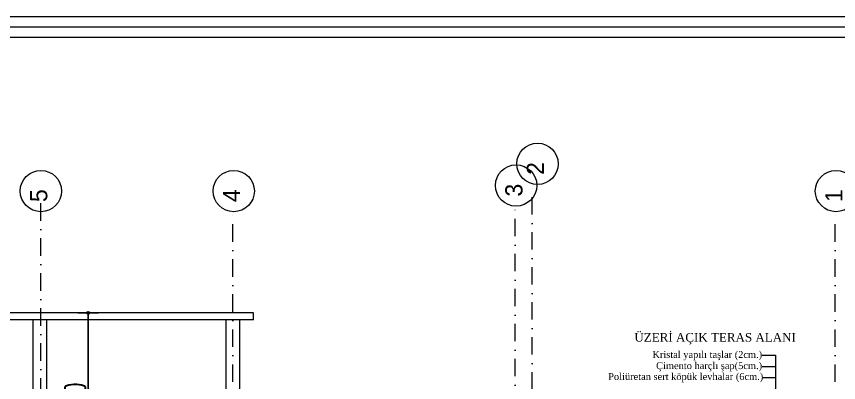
# Model space of a CAD drawing. Header units: millimetres. Extents: x -16104 to 67872, y -88009 to 12107.
# Drawn here: x 44321 to 45514, y -5485 to -4952 of the extents above; entities that cross this region are included whole.
import ezdxf

# ---------------------------------------------------------------- set-up
doc = ezdxf.new("R2010")
doc.units = ezdxf.units.MM
doc.linetypes.add('DASHDOTX2', pattern=[50.8, 25.4, -12.7, 0, -12.7])
doc.layers.get('0').update_dxf_attribs({"color": 241})
doc.layers.add('c05', color=32, linetype='Continuous', lineweight=13)
doc.layers.add('TARAMA', color=8, linetype='Continuous', lineweight=15)
doc.styles.add('DIM', font='Txttw.shx', dxfattribs={"width": 0.6})
doc.styles.add('ÖLÇÜ', font='times.ttf', dxfattribs={"height": 15})
doc.dimstyles.new('50', dxfattribs={"dimscale": 0, "dimtxt": 30, "dimasz": 1, "dimexe": 0, "dimexo": 2, "dimgap": 4, "dimtad": 1, "dimdec": 0, "dimzin": 0, "dimdsep": 46, "dimtxsty": 'DIM', "dimblk1": 'DOT', "dimblk2": 'DOT', "dimsah": 1, "dimcen": 1.5, "dimdle": 3, "dimse1": 1, "dimse2": 1, "dimclrd": 256, "dimclre": 9, "dimclrt": 256, "dimadec": 0, "dimazin": 0, "dimtfac": 0.24, "dimtdec": 0, "dimtix": 1, "dimtmove": 2, "dimatfit": 3, "dimldrblk": 'DOT', "dimfxl": 0, "dimtolj": 1, "dimtzin": 15, "dimarcsym": 0})

# ---------------------------------------------------------------- blocks, each defined once
blk = doc.blocks.new('DOT')
for p, q in [((0, 15), (0, -15)), ((-2, 0), (0, 0)), ((2, 0), (0, 0))]:
    blk.add_line(p, q)
blk.add_circle((0, 0), 2)
blk = doc.blocks.new('*D2789')
at = {"layer": 'Defpoints', "color": 0, "transparency": 16777216}
for p in [(44425, -5383.5), (44425, -5383.5), (44425, -5633.5)]:
    blk.add_point(p, dxfattribs=at)
at = {"layer": 'TARAMA', "lineweight": -2, "transparency": 16777216}
blk.add_line((44425, -5632.5), (44425, -5384.5), dxfattribs=at)
for p, rotation in [((44425, -5383.5), 90), ((44425, -5633.5), 270)]:
    blk.add_blockref('DOT', p, dxfattribs=dict(at, rotation=rotation))
at = {"layer": 'TARAMA', "transparency": 16777216, "insert": (44406, -5508.5), "char_height": 30, "attachment_point": 5, "rotation": 90, "style": 'DIM'}
blk.add_mtext('\\A1;250', dxfattribs=at)

msp = doc.modelspace()

# ---------------------------------------------------------------- linework, layer by layer
at = {"layer": 'c05'}
for points in [[(46254.6, -8120), (46254.6, -8330.3), (42724.4, -8330.3), (42724.4, -4952.5), (46254.6, -4952.5), (46254.6, -6808.6)], [(46254.6, -8120), (46254.6, -8330.3), (42724.4, -8330.3), (42724.4, -4952.5), (46254.6, -4952.5), (46254.6, -6808.6)], [(46239.6, -8120), (46239.6, -8315.3), (42739.4, -8315.3), (42739.4, -4967.5), (46239.6, -4967.5), (46239.6, -6808.6)], [(46224.6, -8120), (46224.6, -8300.3), (42754.4, -8300.3), (42754.4, -4982.5), (46224.6, -4982.5), (46224.6, -6808.6)]]:
    msp.add_lwpolyline(points, dxfattribs=at)
at = {"layer": 'TARAMA', "linetype": 'DASHDOTX2'}
for p, q in [((45069.5, -8091.1), (45069.5, -5197.4)), ((44356.2, -8100), (44356.2, -5206.4)), ((44635, -8130.6), (44635, -5236.9)), ((45045, -8122.5), (45045, -5228.8)), ((45509.5, -8130.6), (45509.5, -5236.9))]:
    msp.add_line(p, q, dxfattribs=at)
at = {"layer": 'TARAMA'}
for p, q in [((44665, -5383.5), (43960.3, -5383.5)), ((44665, -5393.5), (44665, -5383.5)), ((44665, -5393.5), (43960.3, -5393.5)), ((44345, -5633.5), (44345, -5393.5)), ((44365, -5633.5), (44365, -5393.5)), ((44625, -5633.5), (44625, -5393.5)), ((44645, -5633.5), (44645, -5393.5)), ((45403.6, -5445.3), (45422.8, -5445.3)), ((45422.8, -5445.3), (45422.8, -5655.2)), ((45403.6, -5461.4), (45422.8, -5461.4)), ((45403.6, -5477.5), (45422.8, -5477.5))]:
    msp.add_line(p, q, dxfattribs=at)
at = {"layer": 'TARAMA', "linetype": 'ByBlock'}
for centre in [(45077.3, -5166.8), (45046.2, -5198.3), (44356.2, -5206.4), (44636.2, -5206.4), (45510.7, -5206.4)]:
    msp.add_circle(centre, 30, dxfattribs=at)

# ---------------------------------------------------------------- texts
at = {"layer": 'TARAMA', "style": 'ÖLÇÜ'}
msp.add_text('ÜZERİ AÇIK TERAS ALANI', height=12.5, dxfattribs=at).set_placement((45218, -5425.4))
at = {"layer": 'TARAMA', "ltscale": 0.8, "style": 'ÖLÇÜ'}
for s, p in [('Kristal yapılı taşlar (2cm.)', (45244.1, -5449.1)), ('Çimento harçlı şap(5cm.)', (45249.5, -5465.3)), ('Poliüretan sert köpük levhalar (6cm.)', (45179.9, -5481.1))]:
    msp.add_text(s, height=10, dxfattribs=at).set_placement(p)
at = {"layer": 'TARAMA', "char_height": 25, "width": 35.659, "attachment_point": 1, "rotation": 90}
for s, insert in [('2', (45061.7, -5182.9)), ('3', (45030.5, -5214.4)), ('5', (44340.5, -5222.4)), ('4', (44620.5, -5222.4)), ('1', (45495, -5222.4))]:
    msp.add_mtext(s, dxfattribs=dict(at, insert=insert))

# ---------------------------------------------------------------- dimensions: what is measured, and where the dimension line sits
at = {"layer": 'TARAMA'}
dim = msp.add_linear_dim(base=(44425, -5383.5), p1=(44425, -5633.5), p2=(44425, -5383.5), angle=90, dimstyle='50', override={"dimscale": 1}, dxfattribs=at)
dim.commit()
dim.dimension.update_dxf_attribs({"geometry": '*D2789', "text_midpoint": (44406, -5508.5)})

doc.saveas('drawing.dxf')
